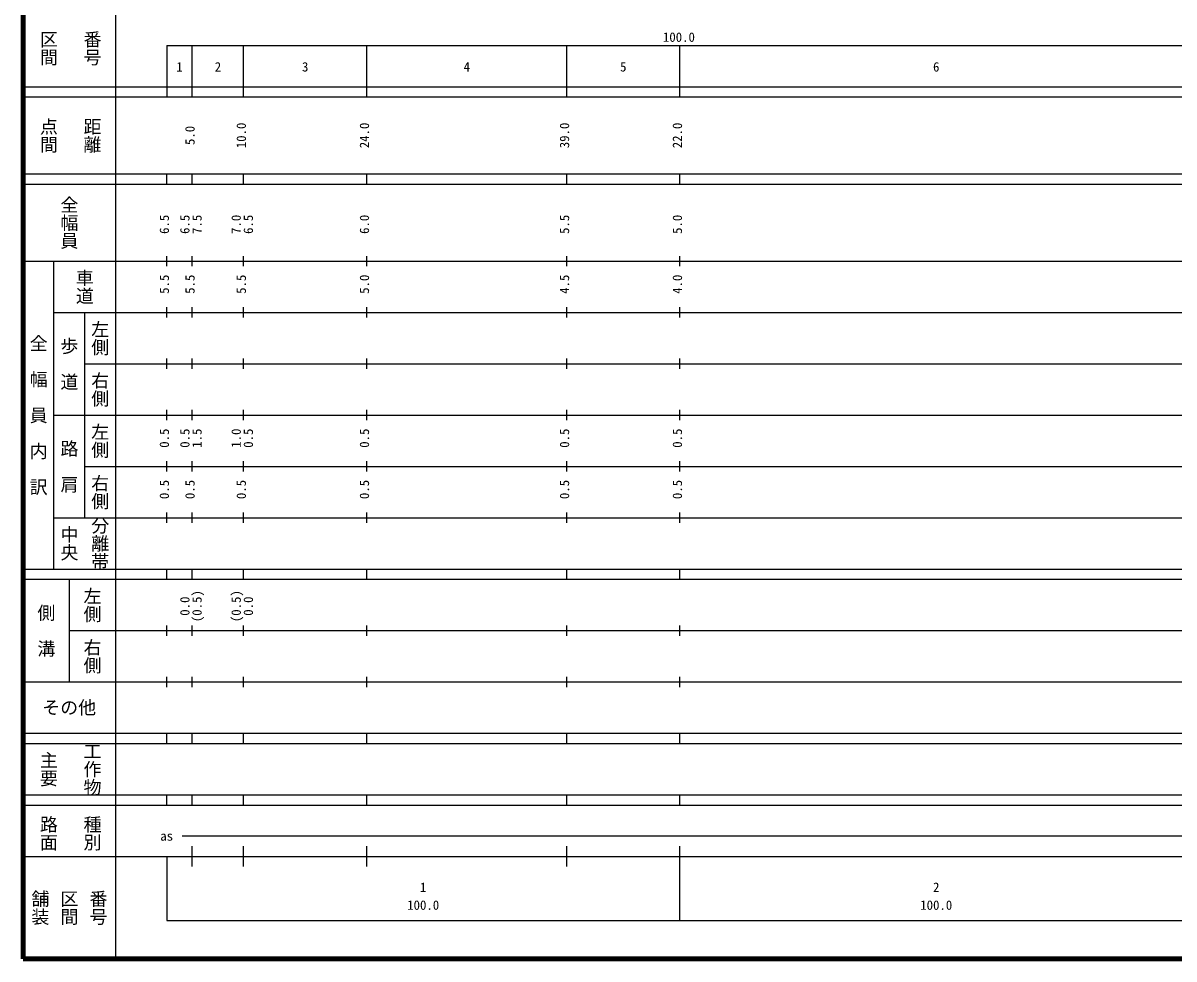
# Model space of a CAD drawing. Units: millimetres on the paper, enlarged 1000 times. Extents: x 40000 to 680000, y 20000 to 380000.
# Drawn here: x 40000 to 264339, y 20000 to 202409 of the extents above; entities that cross this region are included whole.
import ezdxf
from ezdxf.enums import TextEntityAlignment as Align

# ---------------------------------------------------------------- set-up
doc = ezdxf.new("R2010")
doc.units = ezdxf.units.MM
doc.header["$LTSCALE"] = 1000
doc.layers.add('S-TTL', color=2, linetype='Continuous', lineweight=140)
doc.layers.add('S-TTL-BAND', color=7, linetype='Continuous', lineweight=25)
doc.styles.add('@ＭＳ ゴシック', font='')
doc.styles.add('ＭＳ ゴシック', font='')
doc.styles.get('@ＭＳ ゴシック').set_extended_font_data('@MS Gothic')
doc.styles.get('ＭＳ ゴシック').set_extended_font_data('MS Gothic')

msp = doc.modelspace()

# ---------------------------------------------------------------- linework, layer by layer
at = {"layer": 'S-TTL'}
for p, q in [((40000, 380000), (40000, 20000)), ((40000, 20000), (680000, 20000))]:
    msp.add_line(p, q, dxfattribs=at)
at = {"layer": 'S-TTL-BAND'}
for p, q in [((58000, 370000), (58000, 20000)), ((68000, 198000), (579000, 198000)), ((68000, 198000), (68000, 188000)), ((73000, 188000), (73000, 198000)), ((83000, 188000), (83000, 198000)), ((107000, 188000), (107000, 198000)), ((146000, 188000), (146000, 198000)), ((168000, 188000), (168000, 198000)), ((40000, 190000), (579000, 190000)), ((40000, 188000), (579000, 188000)), ((40000, 173000), (579000, 173000)), ((68000, 171000), (68000, 173000)), ((73000, 171000), (73000, 173000)), ((83000, 171000), (83000, 173000)), ((107000, 171000), (107000, 173000)), ((146000, 171000), (146000, 173000)), ((168000, 171000), (168000, 173000)), ((40000, 171000), (579000, 171000)), ((40000, 156000), (579000, 156000)), ((46000, 96000), (46000, 156000)), ((68000, 155000), (68000, 157000)), ((73000, 155000), (73000, 157000)), ((83000, 155000), (83000, 157000)), ((107000, 155000), (107000, 157000)), ((146000, 155000), (146000, 157000)), ((168000, 155000), (168000, 157000)), ((46000, 146000), (579000, 146000)), ((52000, 146000), (52000, 106000)), ((68000, 145000), (68000, 147000)), ((73000, 145000), (73000, 147000)), ((83000, 145000), (83000, 147000)), ((107000, 145000), (107000, 147000)), ((146000, 145000), (146000, 147000)), ((168000, 145000), (168000, 147000)), ((68000, 135000), (68000, 137000)), ((73000, 135000), (73000, 137000)), ((83000, 135000), (83000, 137000)), ((107000, 135000), (107000, 137000)), ((146000, 135000), (146000, 137000)), ((168000, 135000), (168000, 137000)), ((52000, 136000), (579000, 136000)), ((46000, 126000), (579000, 126000)), ((68000, 125000), (68000, 127000)), ((73000, 125000), (73000, 127000)), ((83000, 125000), (83000, 127000)), ((107000, 125000), (107000, 127000)), ((146000, 125000), (146000, 127000)), ((168000, 125000), (168000, 127000)), ((68000, 115000), (68000, 117000)), ((73000, 115000), (73000, 117000)), ((83000, 115000), (83000, 117000)), ((107000, 115000), (107000, 117000)), ((146000, 115000), (146000, 117000)), ((168000, 115000), (168000, 117000)), ((52000, 116000), (579000, 116000)), ((46000, 106000), (579000, 106000)), ((68000, 105000), (68000, 107000)), ((73000, 105000), (73000, 107000)), ((83000, 105000), (83000, 107000)), ((107000, 105000), (107000, 107000)), ((146000, 105000), (146000, 107000)), ((168000, 105000), (168000, 107000)), ((40000, 96000), (579000, 96000)), ((68000, 94000), (68000, 96000)), ((73000, 94000), (73000, 96000)), ((83000, 94000), (83000, 96000)), ((107000, 94000), (107000, 96000)), ((146000, 94000), (146000, 96000)), ((168000, 94000), (168000, 96000)), ((40000, 94000), (579000, 94000)), ((49000, 94000), (49000, 74000)), ((49000, 84000), (579000, 84000)), ((68000, 83000), (68000, 85000)), ((73000, 83000), (73000, 85000)), ((83000, 83000), (83000, 85000)), ((107000, 83000), (107000, 85000)), ((146000, 83000), (146000, 85000)), ((168000, 83000), (168000, 85000)), ((68000, 73000), (68000, 75000)), ((73000, 73000), (73000, 75000)), ((83000, 73000), (83000, 75000)), ((107000, 73000), (107000, 75000)), ((146000, 73000), (146000, 75000)), ((168000, 73000), (168000, 75000)), ((40000, 74000), (579000, 74000)), ((40000, 64000), (579000, 64000)), ((68000, 62000), (68000, 64000)), ((73000, 62000), (73000, 64000)), ((83000, 62000), (83000, 64000)), ((107000, 62000), (107000, 64000)), ((146000, 62000), (146000, 64000)), ((168000, 62000), (168000, 64000)), ((40000, 62000), (579000, 62000)), ((40000, 52000), (579000, 52000)), ((68000, 50000), (68000, 52000)), ((73000, 50000), (73000, 52000)), ((83000, 50000), (83000, 52000)), ((107000, 50000), (107000, 52000)), ((146000, 50000), (146000, 52000)), ((168000, 50000), (168000, 52000)), ((40000, 50000), (579000, 50000)), ((71000, 44000), (565000, 44000)), ((73000, 38000), (73000, 42000)), ((83000, 38000), (83000, 42000)), ((107000, 38000), (107000, 42000)), ((146000, 38000), (146000, 42000)), ((168000, 27500), (168000, 42000)), ((40000, 40000), (579000, 40000)), ((68000, 40000), (68000, 27500)), ((68000, 27500), (579000, 27500))]:
    msp.add_line(p, q, dxfattribs=at)

# ---------------------------------------------------------------- texts
at = {"layer": 'S-TTL-BAND', "style": '@ＭＳ ゴシック'}
for s, p in [('区間', (45000, 197500)), ('番号', (53500, 197500)), ('点間', (45000, 180500)), ('距離', (53500, 180500)), ('全幅員', (49000, 163500)), ('車道', (52000, 151000)), ('左側', (55000, 141000)), ('全\u3000幅\u3000員\u3000内\u3000訳', (43000, 126000)), ('歩\u3000道', (49000, 136000)), ('右側', (55000, 131000)), ('左側', (55000, 121000)), ('路\u3000肩', (49000, 116000)), ('右側', (55000, 111000)), ('分離帯', (55000, 101000)), ('中央', (49000, 101000)), ('左側', (53500, 89000)), ('側\u3000溝', (44500, 84000)), ('右側', (53500, 79000)), ('工作物', (53500, 57000)), ('主要', (45000, 57000)), ('路面', (45000, 44500)), ('種別', (53500, 44500)), ('舗装', (43333, 30000)), ('区間', (49000, 30000)), ('番号', (54667, 30000))]:
    msp.add_text(s, height=2566, rotation=270, dxfattribs=at).set_placement(p, align=Align.MIDDLE_CENTER)
at = {"layer": 'S-TTL-BAND', "style": 'ＭＳ ゴシック'}
for s, p in [('100.0', (167844, 198195)), ('1', (70500, 192405)), ('2', (78000, 192405)), ('3', (95000, 192405)), ('4', (126500, 192405)), ('5', (157000, 192405)), ('6', (218000, 192405)), ('as', (68000, 42500)), ('1', (118000, 32523)), ('2', (218000, 32523)), ('100.0', (118000, 29033)), ('100.0', (218000, 29033))]:
    msp.add_text(s, height=1833, dxfattribs=at).set_placement(p, align=Align.BOTTOM_CENTER)
for s, p in [('5.0', (74000, 180500)), ('10.0', (84000, 180500)), ('24.0', (108000, 180500)), ('39.0', (147000, 180500)), ('22.0', (169000, 180500)), ('6.5', (69000, 163174)), ('6.5', (73000, 163174)), ('7.5', (75370, 163174)), ('7.0', (83000, 163174)), ('6.5', (85370, 163174)), ('6.0', (108000, 163174)), ('5.5', (147000, 163174)), ('5.0', (169000, 163174)), ('5.5', (69000, 151500)), ('5.5', (74000, 151500)), ('5.5', (84000, 151500)), ('5.0', (108000, 151500)), ('4.5', (147000, 151500)), ('4.0', (169000, 151500)), ('0.5', (69000, 121500)), ('0.5', (73000, 121500)), ('1.5', (75370, 121500)), ('1.0', (83000, 121500)), ('0.5', (85370, 121500)), ('0.5', (108000, 121500)), ('0.5', (147000, 121500)), ('0.5', (169000, 121500)), ('0.5', (69000, 111500)), ('0.5', (74000, 111500)), ('0.5', (84000, 111500)), ('0.5', (108000, 111500)), ('0.5', (147000, 111500)), ('0.5', (169000, 111500)), ('0.0', (73000, 88764)), ('(0.5)', (75370, 88764)), ('(0.5)', (83000, 88764)), ('0.0', (85370, 88764))]:
    msp.add_text(s, height=1833, rotation=90, dxfattribs=at).set_placement(p, align=Align.BOTTOM_CENTER)
msp.add_text('その他', height=2566, dxfattribs=at).set_placement((49000, 69000), align=Align.MIDDLE_CENTER)

doc.saveas('drawing.dxf')
